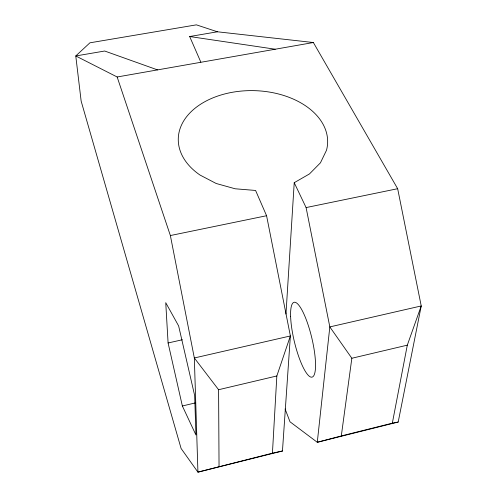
<?xml version="1.0" encoding="UTF-8"?>
<svg xmlns="http://www.w3.org/2000/svg" width="497" height="497" viewBox="0 0 497 497"><rect width="100%" height="100%" fill="white"/><g stroke="black" fill="none" stroke-linecap="round" stroke-linejoin="round"><path stroke-width="0.75" d="M285.092 408.932L290 421.791L317.279 442.287L398.196 422.04L421.226 305.953L397.662 188.705L313.358 42.525L217.419 31.789L196.402 24.85L89.926 42.81L75.774 55.956L81.154 101.127L181.101 448.493L197.93 472.15L272.431 453.165L276.841 375.962L290.378 335.953L266.578 215.723L255.588 190.457L235.18 188.785L216.183 183.492L200.042 175.062A74.699 49.911 1.4 0 1 230.639 92.604A74.699 49.911 1.4 0 1 326.504 150.256L320.447 162.817L309.469 173.931L294.224 182.691L285.968 314.048M282.458 450.996L290.378 335.953L194.333 357.977L197.93 472.15L282.458 450.996L272.431 453.165M341.302 435.937L392.332 423.171L407.304 345.16L421.226 305.953L329.822 326.914L317.279 442.287L341.302 435.937L351.845 358.256L329.822 326.914L306.096 207.578L294.224 182.691M182.362 405.987L195.942 434.993L194.662 395.544L178.634 325.939L165.737 302.673L168.092 342.98L182.362 405.987L195.172 402.943M157.53 69.891L104.687 51.023L75.774 55.956L117.155 76.985L170.372 235.547L194.333 357.977L218.593 389.716L276.841 375.962M351.845 358.256L407.304 345.16M168.092 342.98L182.405 339.749M170.372 235.547L266.578 215.723M306.096 207.578L397.662 188.705M392.332 423.171L398.196 422.04M117.155 76.985L313.358 42.525M200.819 62.094L189.668 36.529L217.419 31.789M189.668 36.529L275.226 49.222M218.593 389.716L219.047 466.521M290.615 316.291A38.486 8.915 76.5 0 0 310.091 376.763A38.486 8.915 76.5 0 0 308.507 326.082A38.486 8.915 76.5 0 0 290.615 316.291"/></g></svg>
